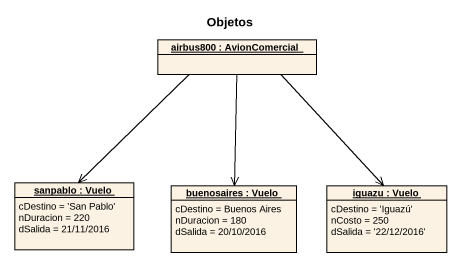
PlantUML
@startuml
title Objetos
hide circle
hide empty members
object "airbus800 : AvionComercial" as airbus800 #FCF2E3
object "sanpablo : Vuelo" as sanpablo #FCF2E3 {
  cDestino = 'San Pablo'
  nDuracion = 220
  dSalida = 21/11/2016
}
object "buenosaires : Vuelo" as buenosaires #FCF2E3 {
  cDestino = Buenos Aires
  nDuracion = 180
  dSalida = 20/10/2016
}
object "iguazu : Vuelo" as iguazu #FCF2E3 {
  cDestino = 'Iguazú'
  nCosto = 250
  dSalida = '22/12/2016'
}
airbus800 --> sanpablo
airbus800 --> buenosaires
airbus800 --> iguazu
@enduml
